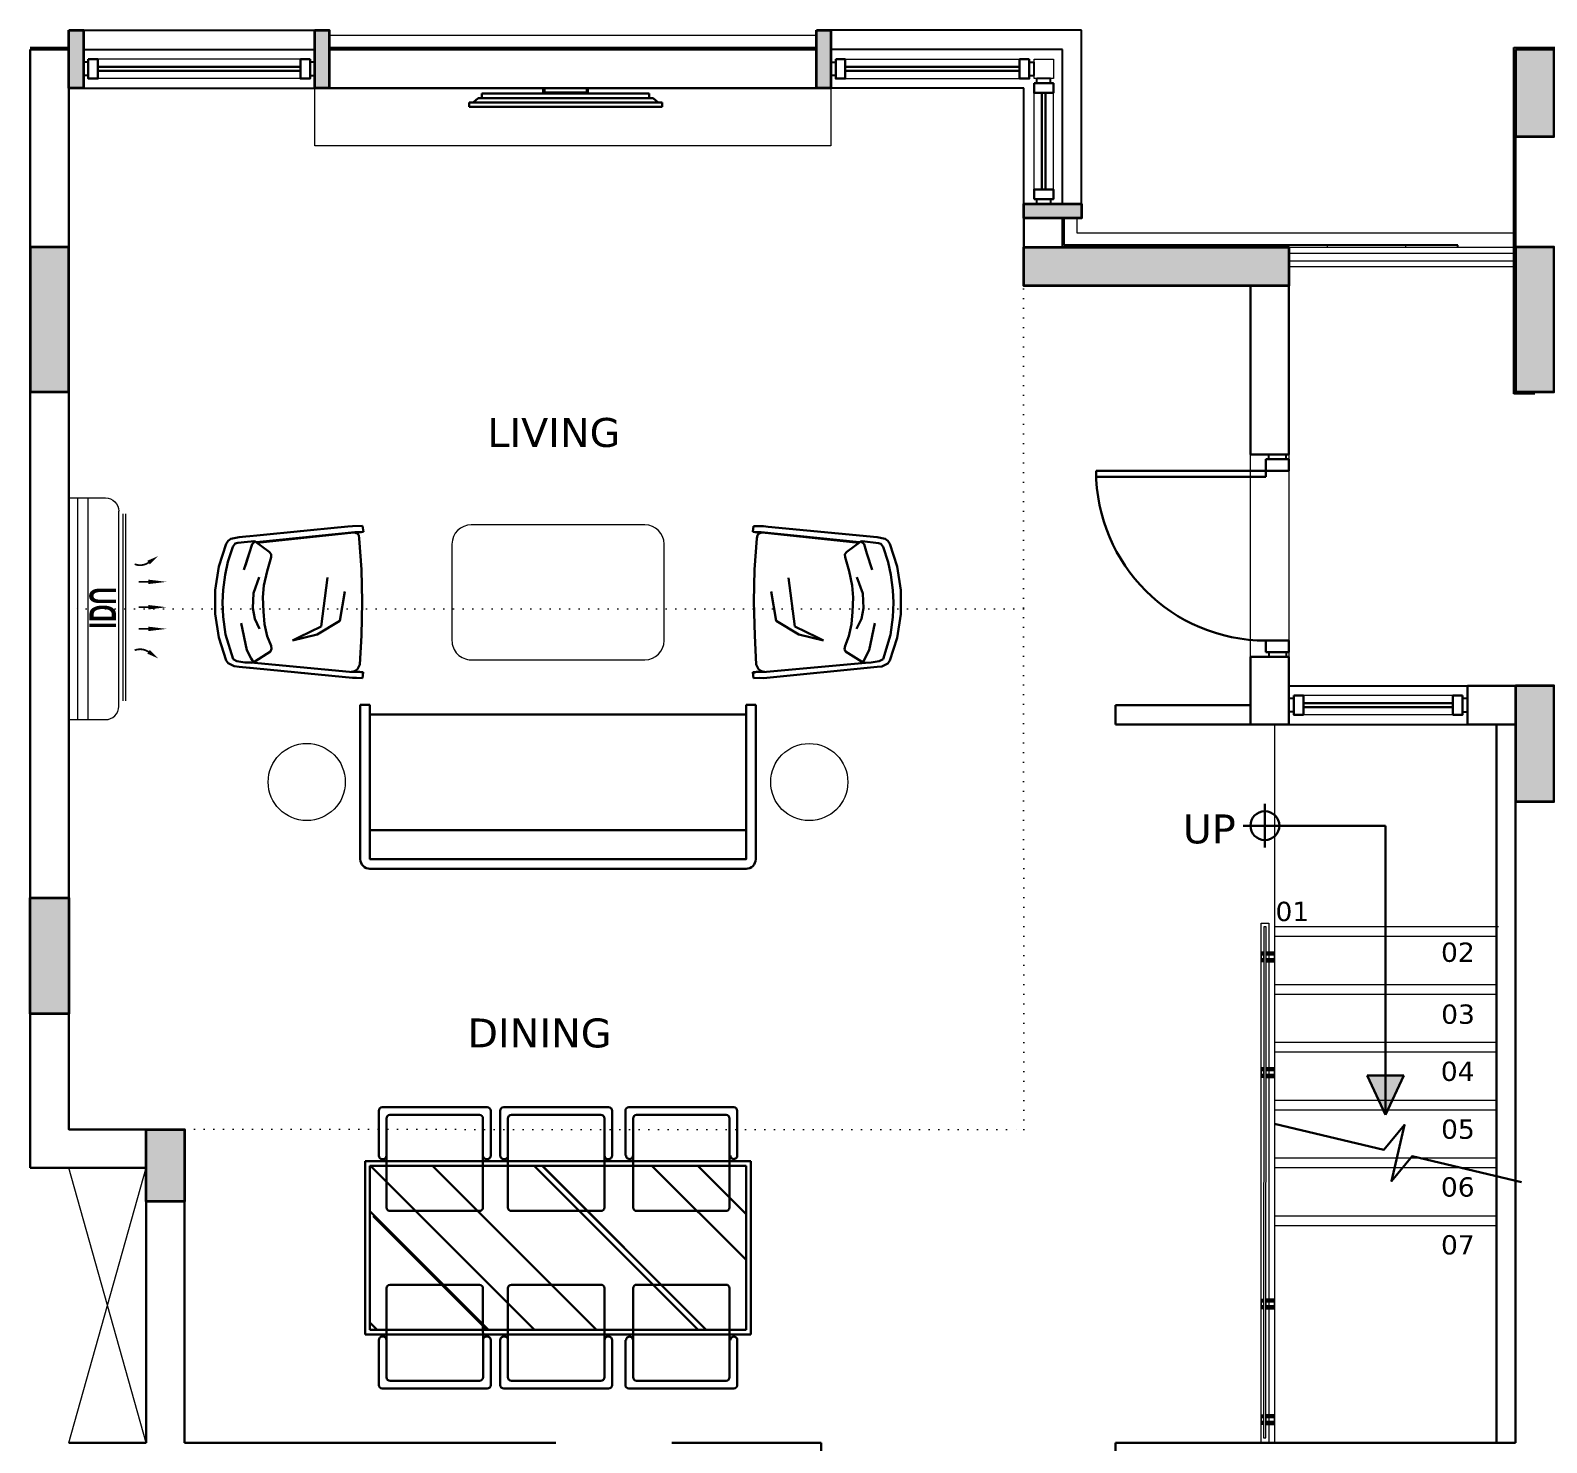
# Model space of a CAD drawing. Header units: millimetres. Extents: x -30632 to 770158, y -190968 to 78143.
# Drawn here: x 7214 to 15075, y -50872 to -43547 of the extents above; entities that cross this region are included whole.
import ezdxf

# ---------------------------------------------------------------- set-up
doc = ezdxf.new("R2010")
doc.units = ezdxf.units.MM
doc.linetypes.add('DOT', pattern=[0.25, 0, -0.25])
doc.layers.get('0').update_dxf_attribs({"color": 8})
doc.layers.get('Defpoints').update_dxf_attribs({"color": 8})
for name, color, linetype, lineweight in [('A-ANINI-ROOM TEXT', 8, 'Continuous', 9), ('A-ANNO-TEXT', 8, 'Continuous', 9), ('A-CUT-BELW', 8, 'Continuous', 15), ('A-ELEV-0.2', 8, 'Continuous', 25), ('A-FLOR-LEVL', 8, 'Continuous', 18), ('A-FURN', 52, 'Continuous', 9), ('A-METL', 8, 'Continuous', 15), ('A-RAIL', 8, 'Continuous', 9), ('A-STRS', 8, 'Continuous', 13), ('A-STRU-CONC', 8, 'Continuous', 35), ('A-STRU-CONC-HATH', 8, 'Continuous', 9), ('A-WALL', 8, 'Continuous', 30), ('A-WALL-BRCK', 8, 'Continuous', 30), ('A-WALL-PARP', 8, 'Continuous', 15), ('A-WINW', 8, 'Continuous', 15), ('E_MAPLE_REF LINE', 8, 'DOT', 0), ('M-HVAC-EQPM', 12, 'Continuous', 0), ('M-HVAC-EQPT', 12, 'Continuous', 0)]:
    doc.layers.add(name, color=color, linetype=linetype, lineweight=lineweight)
doc.styles.get("Standard").update_dxf_attribs({"font": 'verdana.ttf'})
doc.styles.add('TXT200', font='romans.shx', dxfattribs={"width": 0.65, "height": 200})

# ---------------------------------------------------------------- blocks, each defined once
blk = doc.blocks.new('*E82')
blk.add_wipeout([(-0.39, -0.3002), (-0.3893, -0.2494), (-0.3323, 0.3327), (-0.3248, 0.3747), (-0.3142, 0.3888), (-0.2992, 0.3983), (-0.1825, 0.4355), (-0.0614, 0.4544), (0.0614, 0.4544), (0.1825, 0.4355), (0.2992, 0.3983), (0.3142, 0.3888), (0.3298, 0.3579), (0.3893, -0.2494), (0.3881, -0.2703), (0.39, -0.3002), (0.3601, -0.3033), (0.3598, -0.294), (0.3572, -0.2855), (0.355, -0.2594), (0.3448, -0.2753), (0.3199, -0.2866), (-0.0006, -0.2991), (-0.167, -0.2957), (-0.3352, -0.2821), (-0.3436, -0.2809), (-0.3527, -0.2708), (-0.3541, -0.2647), (-0.3595, -0.3047)])
blk = doc.blocks.new('*E83')
blk.add_wipeout([(-0.39, -0.3002), (-0.3893, -0.2494), (-0.3323, 0.3327), (-0.3248, 0.3747), (-0.3142, 0.3888), (-0.2992, 0.3983), (-0.1825, 0.4355), (-0.0614, 0.4544), (0.0614, 0.4544), (0.1825, 0.4355), (0.2992, 0.3983), (0.3142, 0.3888), (0.3298, 0.3579), (0.3893, -0.2494), (0.3881, -0.2703), (0.39, -0.3002), (0.3601, -0.3033), (0.3598, -0.294), (0.3572, -0.2855), (0.355, -0.2594), (0.3448, -0.2753), (0.3199, -0.2866), (-0.0006, -0.2991), (-0.167, -0.2957), (-0.3352, -0.2821), (-0.3436, -0.2809), (-0.3527, -0.2708), (-0.3541, -0.2647), (-0.3595, -0.3047)])
blk = doc.blocks.new('1ST ARC')
blk.add_hatch(color=256).paths.add_polyline_path([(-11175, 6675), (-11079.9, 6878.9), (-11270.1, 6878.9)])
h = blk.add_hatch()
h.set_pattern_fill('AR-RROOF', color=256, scale=600, angle=135.00645, style=0)
h.set_pattern_definition([(135.0065, (-34204.77, -44446.5), (-1357.7023, 508.964), [9000, -1200, 3000, -600]), (135.0065, (-34981.2, -44094.46), (-139.896, -988.551), [1800, -198, 3600, -450]), (135.00645, (-34777.5, -44595.06), (-2490.6465, 1921.6357), [4800, -840, 2400, -600])])
h.paths.add_polyline_path([(-14489.3, 5560.5), (-14489.4, 6410.5), (-16439.4, 6410.3), (-16439.3, 5560.3)])
at = {"layer": 'A-STRU-CONC-HATH'}
h = blk.add_hatch(color=256, dxfattribs=at)
h.dxf.hatch_style = 1
h.paths.add_polyline_path([(-18000, 12300), (-17925, 12300), (-17925, 12000), (-18000, 12000)])
h = blk.add_hatch(color=256, dxfattribs=at)
h.dxf.hatch_style = 1
h.paths.add_polyline_path([(-16725, 12300), (-16650, 12300), (-16650, 12000), (-16725, 12000)])
h = blk.add_hatch(color=256, dxfattribs=at)
h.dxf.hatch_style = 1
h.paths.add_polyline_path([(-14125, 12300), (-14050, 12300), (-14050, 12000), (-14125, 12000)])
h = blk.add_hatch(color=256, dxfattribs=at)
h.dxf.hatch_style = 1
h.paths.add_polyline_path([(-10300, 12200), (-10500, 12200), (-10500, 11750), (-10300, 11750)])
h = blk.add_hatch(color=256, dxfattribs=at)
h.dxf.hatch_style = 1
h.paths.add_polyline_path([(-12750, 11400), (-12750, 11325), (-13050, 11325), (-13050, 11400)])
h = blk.add_hatch(color=256, dxfattribs=at)
h.dxf.hatch_style = 1
h.paths.add_polyline_path([(-18200, 10425), (-18000, 10425), (-18000, 11175), (-18200, 11175)])
h = blk.add_hatch(color=256, dxfattribs=at)
h.dxf.hatch_style = 1
h.paths.add_polyline_path([(-13050, 11175), (-11675, 11175), (-11675, 10975), (-13050, 10975)])
h = blk.add_hatch(color=256, dxfattribs=at)
h.dxf.hatch_style = 1
h.paths.add_polyline_path([(-10500, 10425), (-10300, 10425), (-10300, 11175), (-10500, 11175)])
h = blk.add_hatch(color=256, dxfattribs=at)
h.dxf.hatch_style = 1
h.paths.add_polyline_path([(-10500, 8300), (-10300, 8300), (-10300, 8900), (-10500, 8900)])
h = blk.add_hatch(color=256, dxfattribs=at)
h.dxf.hatch_style = 1
h.paths.add_polyline_path([(-18200, 7800), (-18000, 7800), (-18000, 7200), (-18200, 7200)])
h = blk.add_hatch(color=256, dxfattribs=at)
h.dxf.hatch_style = 1
h.paths.add_polyline_path([(-17600, 6600), (-17400, 6600), (-17400, 6225), (-17600, 6225)])
for p, q in [((-16800, 12110), (-17850, 12110)), ((-13975, 12110), (-13071.5, 12110)), ((-16800, 12090), (-17850, 12090)), ((-13975, 12090), (-13071.5, 12090)), ((-15904.1, 11925.8), (-15878.6, 11948.9)), ((-15904.1, 11925.8), (-15878.6, 11948.9)), ((-15878.6, 11948.9), (-14971.5, 11948.9)), ((-15858.8, 11948.9), (-15858.8, 11972.1)), ((-15858.8, 11948.9), (-15858.8, 11972.1)), ((-15858.8, 11972.1), (-14991.2, 11972)), ((-15535.1, 11999.8), (-15540.6, 11999.8)), ((-15540.6, 11999.8), (-15540.6, 11972.1)), ((-15540.6, 11972.1), (-15309.4, 11972.1)), ((-15535.1, 11977.6), (-15535.1, 11999.8)), ((-15314.9, 11977.6), (-15535.1, 11977.6)), ((-15314.9, 11999.8), (-15314.9, 11977.6)), ((-15309.4, 11999.8), (-15314.9, 11999.8)), ((-15309.4, 11972.1), (-15309.4, 11999.8)), ((-14991.2, 11972), (-14991.2, 11948.9)), ((-14971.5, 11948.9), (-14945.8, 11925.8)), ((-12956.5, 11475), (-12956.5, 11975)), ((-12936.5, 11475), (-12936.5, 11975)), ((-15925, 11925.8), (-15904.1, 11925.8)), ((-15925, 11925.8), (-15904.1, 11925.8)), ((-15925, 11925.8), (-15925, 11902.7)), ((-14925, 11902.7), (-15925, 11902.7)), ((-15913.4, 11925.8), (-14925, 11925.8)), ((-14925, 11925.8), (-14925, 11902.7)), ((-11795, 10075), (-11675, 10075)), ((-11795, 10075), (-11795, 10015)), ((-11675, 10075), (-11675, 10015)), ((-11795, 10015), (-12675, 10015)), ((-12675, 9985), (-12675, 10015)), ((-11795, 9985), (-12675, 9985)), ((-11795, 10015), (-11675, 10015)), ((-11795, 10015), (-11795, 9985)), ((-17184.5, 9637.5, 0), (-17222.2, 9519.5, 0)), ((-17174.9, 9652.6, 0), (-17184.5, 9637.5, 0)), ((-17175.5, 9542.7, 0), (-17150.3, 9621.7, 0)), ((-17160.7, 9663.4, 0), (-17174.9, 9652.6, 0)), ((-17150.3, 9621.7, 0), (-17137.7, 9637.7, 0)), ((-17222.2, 9519.5, 0), (-17241.3, 9396.9, 0)), ((-17189.2, 9476.3, 0), (-17175.5, 9542.7, 0)), ((-17200.7, 9397.3, 0), (-17189.2, 9476.3, 0)), ((-17241.3, 9396.9, 0), (-17241.3, 9272.8, 0)), ((-17203, 9332, 0), (-17200.7, 9397.3, 0)), ((-17199.6, 9257.6, 0), (-17203, 9332, 0)), ((-17241.3, 9272.8, 0), (-17222.2, 9150.3, 0)), ((-17188.1, 9166, 0), (-17199.6, 9257.6, 0)), ((-17222.2, 9150.3, 0), (-17184.6, 9032.3, 0)), ((-17149.2, 9038.8, 0), (-17188.1, 9166, 0)), ((-11795, 9135), (-11675, 9135)), ((-11795, 9075), (-11795, 9135)), ((-11675, 9075), (-11675, 9135)), ((-11795, 9075), (-11675, 9075)), ((-17184.6, 9032.3, 0), (-17175, 9017.1, 0)), ((-17175, 9017.1, 0), (-17143.7, 9001.4, 0)), ((-17129.7, 9028.5, 0), (-17149.2, 9038.8, 0)), ((-10825, 8810), (-11600, 8810)), ((-10825, 8790), (-11600, 8790)), ((-11800, 8287.5), (-11800, 8062.5)), ((-11800, 8175), (-11912.5, 8175)), ((-11175, 8175), (-11800, 8175)), ((-11175, 6675), (-11175, 8175)), ((-11175, 6675), (-11270.1, 6878.9)), ((-11079.9, 6878.9), (-11270.1, 6878.9)), ((-11175, 6675), (-11079.9, 6878.9)), ((-16393.4, 6463.6), (-16393.5, 6696.6)), ((-16375.5, 6714.6), (-15831.5, 6714.7)), ((-15813.5, 6696.7), (-15813.4, 6463.7)), ((-15764.1, 6696.7), (-15764, 6463.7)), ((-15202.1, 6714.7), (-15746.1, 6714.7)), ((-15184, 6463.7), (-15184.1, 6696.7)), ((-15115.3, 6696.8), (-15115.3, 6463.7)), ((-14553.3, 6714.8), (-15097.3, 6714.8)), ((-14535.3, 6463.8), (-14535.3, 6696.8)), ((-16353.5, 6656.6), (-16353.4, 6194.6)), ((-16335.5, 6674.6), (-15871.5, 6674.7)), ((-15853.5, 6656.7), (-15853.4, 6194.6)), ((-15724.1, 6656.7), (-15724, 6194.7)), ((-15242.1, 6674.7), (-15706.1, 6674.7)), ((-15224.1, 6656.7), (-15224, 6194.7)), ((-15075.3, 6656.8), (-15075.3, 6194.7)), ((-14593.3, 6674.8), (-15057.3, 6674.8)), ((-14575.3, 6656.8), (-14575.3, 6194.8)), ((-14464.4, 6435.5), (-16464.4, 6435.3)), ((-16464.4, 6435.3), (-16464.3, 5535.3)), ((-14489.4, 6410.5), (-16439.4, 6410.3)), ((-16439.4, 6410.3), (-16439.3, 5560.3)), ((-16375.4, 6445.6), (-16371.4, 6445.6)), ((-15835.4, 6445.7), (-15831.4, 6445.7)), ((-15742, 6445.7), (-15746, 6445.7)), ((-15202, 6445.7), (-15206, 6445.7)), ((-15093.3, 6445.7), (-15097.3, 6445.7)), ((-14553.3, 6445.8), (-14557.3, 6445.8)), ((-14489.3, 5560.5), (-14489.4, 6410.5)), ((-14464.3, 5535.5), (-14464.4, 6435.5)), ((-16335.4, 6176.6), (-15871.4, 6176.6)), ((-15242, 6176.7), (-15706, 6176.7)), ((-14593.3, 6176.8), (-15057.3, 6176.7)), ((-16353.3, 5314), (-16353.4, 5776)), ((-16335.4, 5794), (-15871.4, 5794.1)), ((-15853.3, 5314.1), (-15853.4, 5776.1)), ((-15723.9, 5314.1), (-15724, 5776.1)), ((-15242, 5794.2), (-15706, 5794.1)), ((-15223.9, 5314.1), (-15224, 5776.2)), ((-15075.2, 5314.2), (-15075.2, 5776.2)), ((-14593.2, 5794.2), (-15057.2, 5794.2)), ((-14575.2, 5314.2), (-14575.2, 5776.2)), ((-16464.3, 5535.3), (-14464.3, 5535.5)), ((-16439.3, 5560.3), (-14489.3, 5560.5)), ((-16393.3, 5507), (-16393.3, 5274)), ((-16375.3, 5525), (-16371.3, 5525)), ((-15835.3, 5525.1), (-15831.3, 5525.1)), ((-15813.3, 5274.1), (-15813.3, 5507.1)), ((-15763.9, 5274.1), (-15763.9, 5507.1)), ((-15741.9, 5525.1), (-15745.9, 5525.1)), ((-15201.9, 5525.2), (-15205.9, 5525.2)), ((-15183.9, 5507.2), (-15183.9, 5274.1)), ((-15115.2, 5274.2), (-15115.2, 5507.2)), ((-15093.2, 5525.2), (-15097.2, 5525.2)), ((-14553.2, 5525.2), (-14557.2, 5525.2)), ((-14535.2, 5507.2), (-14535.2, 5274.2)), ((-16335.3, 5296), (-15871.3, 5296.1)), ((-15241.9, 5296.1), (-15705.9, 5296.1)), ((-14593.2, 5296.2), (-15057.2, 5296.2)), ((-16375.3, 5256), (-15831.3, 5256.1)), ((-15201.9, 5256.1), (-15745.9, 5256.1)), ((-14553.2, 5256.2), (-15097.2, 5256.2))]:
    blk.add_line(p, q)
for points in [[(-17900, 12150), (-17850, 12150), (-17850, 12050), (-17900, 12050), (-17900, 12150)], [(-16750, 12150), (-16800, 12150), (-16800, 12050), (-16750, 12050), (-16750, 12150)], [(-14025, 12150), (-13975, 12150), (-13975, 12050), (-14025, 12050), (-14025, 12150)], [(-13021.5, 12150), (-13071.5, 12150), (-13071.5, 12050), (-13021.5, 12050), (-13021.5, 12150)], [(-12996.5, 12025), (-12996.5, 11975), (-12896.5, 11975), (-12896.5, 12025), (-12996.5, 12025)], [(-12996.5, 11425), (-12996.5, 11475), (-12896.5, 11475), (-12896.5, 11425), (-12996.5, 11425)], [(-11650, 8850), (-11600, 8850), (-11600, 8750), (-11650, 8750), (-11650, 8850)], [(-10775, 8850), (-10825, 8850), (-10825, 8750), (-10775, 8750), (-10775, 8850)], [(-10469.7, 6326.5), (-11036.9, 6460.1), (-11144.2, 6331.3), (-11075.5, 6623.3), (-11182.9, 6494.5), (-11750, 6628)]]:
    blk.add_lwpolyline(points)
blk.add_circle((-11800, 8175), 75)
for centre, radius, start, end in [((-11795, 10015), 880, 180, 270), ((-16375.5, 6696.6), 18, 90.00645, 180.00645), ((-15831.5, 6696.7), 18, 0.00645, 90.00645), ((-15746.1, 6696.7), 18, 90.00645, 180.00645), ((-15202.1, 6696.7), 18, 0.00645, 90.00645), ((-15097.3, 6696.8), 18, 90.00645, 180.00645), ((-14553.3, 6696.8), 18, 0.00645, 90.00645), ((-16335.5, 6656.6), 18, 90.00645, 180.00645), ((-15871.5, 6656.7), 18, 0.00645, 90.00645), ((-15706.1, 6656.7), 18, 90.00645, 180.00645), ((-15242.1, 6656.7), 18, 0.00645, 90.00645), ((-15057.3, 6656.8), 18, 90.00645, 180.00645), ((-14593.3, 6656.8), 18, 0.00645, 90.00645), ((-16375.4, 6463.6), 18, 180.00645, 270.00645), ((-16371.4, 6463.6), 18, 270.00645, 0.00645), ((-15835.4, 6463.7), 18, 180.00645, 270.00645), ((-15831.4, 6463.7), 18, 270.00645, 0.00645), ((-15746, 6463.7), 18, 180.00645, 270.00645), ((-15742, 6463.7), 18, 270.00645, 0.00645), ((-15206, 6463.7), 18, 180.00645, 270.00645), ((-15202, 6463.7), 18, 270.00645, 0.00645), ((-15093.3, 6463.7), 18, 179.90248, 0.00645), ((-14553.3, 6463.8), 18, 179.90248, 0.00645), ((-16335.4, 6194.6), 18, 180.00645, 270.00645), ((-15871.4, 6194.6), 18, 270.00645, 0.00645), ((-15706, 6194.7), 18, 180.00645, 270.00645), ((-15242, 6194.7), 18, 270.00645, 0.00645), ((-15057.3, 6194.7), 18, 180.00645, 270.00645), ((-14593.3, 6194.8), 18, 270.00645, 0.00645), ((-16335.4, 5776), 18, 90.00645, 180.00645), ((-15871.4, 5776.1), 18, 0.00645, 90.00645), ((-15706, 5776.1), 18, 90.00645, 180.00645), ((-15242, 5776.2), 18, 0.00645, 90.00645), ((-15057.2, 5776.2), 18, 90.00645, 180.00645), ((-14593.2, 5776.2), 18, 0.00645, 90.00645), ((-16375.3, 5507), 18, 90.00645, 180.00645), ((-16371.3, 5507), 18, 0.00645, 90.00645), ((-15835.3, 5507.1), 18, 90.00645, 180.00645), ((-15831.3, 5507.1), 18, 0.00645, 90.00645), ((-15745.9, 5507.1), 18, 90.00645, 180.00645), ((-15741.9, 5507.1), 18, 0.00645, 90.00645), ((-15205.9, 5507.2), 18, 90.00645, 180.00645), ((-15201.9, 5507.2), 18, 0.00645, 90.00645), ((-15093.2, 5507.2), 18, 0.00645, 180.11043), ((-14553.2, 5507.2), 18, 0.00645, 180.11043), ((-16375.3, 5274), 18, 180.00645, 270.00645), ((-16335.3, 5314), 18, 180.00645, 270.00645), ((-15871.3, 5314.1), 18, 270.00645, 0.00645), ((-15831.3, 5274.1), 18, 270.00645, 0.00645), ((-15745.9, 5274.1), 18, 180.00645, 270.00645), ((-15705.9, 5314.1), 18, 180.00645, 270.00645), ((-15241.9, 5314.1), 18, 270.00645, 0.00645), ((-15201.9, 5274.1), 18, 270.00645, 0.00645), ((-15097.2, 5274.2), 18, 180.00645, 270.00645), ((-15057.2, 5314.2), 18, 180.00645, 270.00645), ((-14593.2, 5314.2), 18, 270.00645, 0.00645), ((-14553.2, 5274.2), 18, 270.00645, 0.00645)]:
    blk.add_arc(centre, radius, start, end)
at = {"layer": 'A-CUT-BELW'}
for p, q in [((-18000, 4975), (-17600, 6400)), ((-17600, 4975), (-18000, 6400))]:
    blk.add_line(p, q, dxfattribs=at)
at = {"layer": 'A-ELEV-0.2'}
for p, q in [((-17925, 12300), (-16650, 12300)), ((-12750, 12300), (-14050, 12300)), ((-12750, 11400), (-12750, 12300)), ((-18200, 12210), (-18000, 12210)), ((-17925, 12200), (-16725, 12200)), ((-16650, 12210), (-14125, 12210)), ((-12850, 12200), (-14050, 12200)), ((-12850, 11400), (-12850, 12200)), ((-10510, 10415), (-10510, 12210)), ((-10510, 12210), (-8565, 12210)), ((-17925, 12000), (-16600, 12000)), ((-13050, 12000), (-14050, 12000)), ((-13050, 11400), (-13050, 12000)), ((-12840, 11185), (-12840, 11325)), ((-10800, 11185), (-12840, 11185)), ((-10800, 11175), (-10800, 11185)), ((-10400, 10415), (-10510, 10415)), ((-11675, 8900), (-10750, 8900)), ((-11675, 8700), (-10750, 8700))]:
    blk.add_line(p, q, dxfattribs=at)
at = {"layer": 'A-FLOR-LEVL'}
for p, q in [((-11875, 9050), (-11875, 10100)), ((-11675, 10100), (-11675, 9050))]:
    blk.add_line(p, q, dxfattribs=at)
at = {"layer": 'A-FURN'}
for p, q in [((-16725, 11700), (-16725, 12000)), ((-14050, 12000), (-14050, 11700)), ((-14050, 11700), (-16725, 11700)), ((-15014.3, 9735.2), (-15914.3, 9735.3)), ((-16014.3, 9635.3), (-16014.4, 9135.3)), ((-14914.4, 9135.2), (-14914.3, 9635.2)), ((-15914.4, 9035.3), (-15014.4, 9035.2))]:
    blk.add_line(p, q, dxfattribs=at)
for centre in [(-16767, 8401.4), (-14162, 8401.1)]:
    blk.add_circle(centre, 200, dxfattribs=at)
for centre, start, end in [((-15914.3, 9635.3), 89.99355, 179.99355), ((-15014.3, 9635.2), 359.99355, 89.99355), ((-15914.4, 9135.3), 179.99355, 269.99355), ((-15014.4, 9135.2), 269.99355, 359.99355)]:
    blk.add_arc(centre, 100, start, end, dxfattribs=at)
at = {"layer": 'A-METL'}
for p, q in [((-16650, 12275), (-14125, 12275)), ((-12775, 11325), (-12775, 11250)), ((-12775, 11250), (-10510, 11250))]:
    blk.add_line(p, q, dxfattribs=at)
at = {"layer": 'A-RAIL'}
for p, q in [((-11675, 11145), (-10500, 11145)), ((-11675, 11105), (-10500, 11105)), ((-11820, 7670), (-11780, 7670)), ((-11820, 4975), (-11820, 7670)), ((-11806, 7650), (-11807, 5000)), ((-11794, 7650), (-11806, 7650)), ((-11795, 5000), (-11794, 7650)), ((-11780, 7670), (-11780, 4975)), ((-11807, 7518.3), (-11817, 7518.3)), ((-11807, 7516.4), (-11817, 7516.4)), ((-11807, 7514.1), (-11817, 7514.1)), ((-11807, 7509.2), (-11817, 7509.2)), ((-11807, 7503.7), (-11817, 7503.7)), ((-11807, 7484.8), (-11817, 7484.8)), ((-11807, 7479.3), (-11817, 7479.3)), ((-11807, 7474.4), (-11817, 7474.4)), ((-11807, 7472.1), (-11817, 7472.1)), ((-11807, 7470.2), (-11817, 7470.2)), ((-11750, 7518.3), (-11795, 7518.3)), ((-11750, 7516.4), (-11795, 7516.4)), ((-11750, 7514.1), (-11795, 7514.1)), ((-11750, 7509.2), (-11795, 7509.2)), ((-11750, 7503.7), (-11795, 7503.7)), ((-11750, 7484.8), (-11795, 7484.8)), ((-11750, 7479.3), (-11795, 7479.3)), ((-11750, 7474.4), (-11795, 7474.4)), ((-11750, 7472.1), (-11795, 7472.1)), ((-11750, 7470.2), (-11795, 7470.2)), ((-11750, 7469.3), (-11795, 7469.3)), ((-11807, 6918.3), (-11817, 6918.3)), ((-11750, 6918.3), (-11795, 6918.3)), ((-11807, 6916.4), (-11817, 6916.4)), ((-11807, 6914.1), (-11817, 6914.1)), ((-11807, 6909.2), (-11817, 6909.2)), ((-11807, 6903.7), (-11817, 6903.7)), ((-11807, 6884.8), (-11817, 6884.8)), ((-11807, 6879.3), (-11817, 6879.3)), ((-11807, 6874.4), (-11817, 6874.4)), ((-11807, 6872.1), (-11817, 6872.1)), ((-11807, 6870.2), (-11817, 6870.2)), ((-11750, 6916.4), (-11795, 6916.4)), ((-11750, 6914.1), (-11795, 6914.1)), ((-11750, 6909.2), (-11795, 6909.2)), ((-11750, 6903.7), (-11795, 6903.7)), ((-11750, 6884.8), (-11795, 6884.8)), ((-11750, 6879.3), (-11795, 6879.3)), ((-11750, 6874.4), (-11795, 6874.4)), ((-11750, 6872.1), (-11795, 6872.1)), ((-11750, 6870.2), (-11795, 6870.2)), ((-11750, 6869.3), (-11795, 6869.3)), ((-11807, 5718.3), (-11817, 5718.3)), ((-11807, 5716.4), (-11817, 5716.4)), ((-11807, 5714.1), (-11817, 5714.1)), ((-11807, 5709.2), (-11817, 5709.2)), ((-11807, 5703.7), (-11817, 5703.7)), ((-11807, 5684.8), (-11817, 5684.8)), ((-11807, 5679.3), (-11817, 5679.3)), ((-11807, 5674.4), (-11817, 5674.4)), ((-11807, 5672.1), (-11817, 5672.1)), ((-11807, 5670.2), (-11817, 5670.2)), ((-11750, 5718.3), (-11795, 5718.3)), ((-11750, 5716.4), (-11795, 5716.4)), ((-11750, 5714.1), (-11795, 5714.1)), ((-11750, 5709.2), (-11795, 5709.2)), ((-11750, 5703.7), (-11795, 5703.7)), ((-11750, 5684.8), (-11795, 5684.8)), ((-11750, 5679.3), (-11795, 5679.3)), ((-11750, 5674.4), (-11795, 5674.4)), ((-11750, 5672.1), (-11795, 5672.1)), ((-11750, 5670.2), (-11795, 5670.2)), ((-11750, 5669.3), (-11795, 5669.3)), ((-11807, 5118.3), (-11817, 5118.3)), ((-11807, 5116.4), (-11817, 5116.4)), ((-11807, 5114.1), (-11817, 5114.1)), ((-11750, 5118.3), (-11795, 5118.3)), ((-11750, 5116.4), (-11795, 5116.4)), ((-11750, 5114.1), (-11795, 5114.1)), ((-11807, 5109.2), (-11817, 5109.2)), ((-11807, 5103.7), (-11817, 5103.7)), ((-11807, 5084.8), (-11817, 5084.8)), ((-11807, 5079.3), (-11817, 5079.3)), ((-11807, 5074.4), (-11817, 5074.4)), ((-11807, 5072.1), (-11817, 5072.1)), ((-11807, 5070.2), (-11817, 5070.2)), ((-11750, 5109.2), (-11795, 5109.2)), ((-11750, 5103.7), (-11795, 5103.7)), ((-11750, 5084.8), (-11795, 5084.8)), ((-11750, 5079.3), (-11795, 5079.3)), ((-11750, 5074.4), (-11795, 5074.4)), ((-11750, 5072.1), (-11795, 5072.1)), ((-11750, 5070.2), (-11795, 5070.2)), ((-11750, 5069.3), (-11795, 5069.3)), ((-11780, 4975), (-11820, 4975)), ((-11807, 5000), (-11795, 5000))]:
    blk.add_line(p, q, dxfattribs=at)
for points in [[(-11807, 7469.3), (-11817, 7469.3), (-11817, 7519.3), (-11807, 7519.3)], [(-11807, 6869.3), (-11817, 6869.3), (-11817, 6919.3), (-11807, 6919.3)], [(-11807, 5669.3), (-11817, 5669.3), (-11817, 5719.3), (-11807, 5719.3)], [(-11807, 5069.3), (-11817, 5069.3), (-11817, 5119.3), (-11807, 5119.3)]]:
    blk.add_lwpolyline(points, close=True, dxfattribs=at)
for points in [[(-11750, 7519.3), (-11795, 7519.3), (-11795, 7469.3), (-11750, 7469.3), (-11750, 7519.3)], [(-11750, 6919.3), (-11795, 6919.3), (-11795, 6869.3), (-11750, 6869.3), (-11750, 6919.3)], [(-11750, 5719.3), (-11795, 5719.3), (-11795, 5669.3), (-11750, 5669.3), (-11750, 5719.3)], [(-11750, 5119.3), (-11795, 5119.3), (-11795, 5069.3), (-11750, 5069.3), (-11750, 5119.3)]]:
    blk.add_lwpolyline(points, dxfattribs=at)
at = {"layer": 'A-STRS'}
for p, q in [((-11750, 8700), (-11750, 7650)), ((-11750, 8700), (-11750, 7650)), ((-10589.2, 7650), (-11750, 7650)), ((-11750, 7650), (-11750, 4975)), ((-10594.3, 7600), (-11750, 7600)), ((-10600, 7350), (-11750, 7350)), ((-10600, 7300), (-11750, 7300)), ((-10600, 7050), (-11750, 7050)), ((-10600, 7000), (-11750, 7000)), ((-10600, 6750), (-11750, 6750)), ((-10600, 6700), (-11750, 6700)), ((-10600, 6450), (-11750, 6450)), ((-10600, 6400), (-11750, 6400)), ((-10600, 6150), (-11750, 6150)), ((-10600, 6100), (-11750, 6100))]:
    blk.add_line(p, q, dxfattribs=at)
at = {"layer": 'A-STRU-CONC'}
for points in [[(-18000, 12300), (-17925, 12300), (-17925, 12000), (-18000, 12000)], [(-16725, 12300), (-16650, 12300), (-16650, 12000), (-16725, 12000)], [(-14125, 12300), (-14050, 12300), (-14050, 12000), (-14125, 12000)], [(-12750, 11400), (-12750, 11325), (-13050, 11325), (-13050, 11400)], [(-13050, 11175), (-11675, 11175), (-11675, 10975), (-13050, 10975)], [(-10500, 8300), (-10300, 8300), (-10300, 8900), (-10500, 8900)], [(-18200, 7800), (-18000, 7800), (-18000, 7200), (-18200, 7200)], [(-17600, 6600), (-17400, 6600), (-17400, 6225), (-17600, 6225)]]:
    blk.add_lwpolyline(points, close=True, dxfattribs=at)
for points in [[(-10500, 12200), (-10500, 11750), (-10300, 11750), (-10300, 12200), (-10500, 12200)], [(-18200, 11175), (-18200, 10425), (-18000, 10425), (-18000, 11175), (-18200, 11175)], [(-10500, 11175), (-10500, 10425), (-10300, 10425), (-10300, 11175), (-10500, 11175)]]:
    blk.add_lwpolyline(points, dxfattribs=at)
at = {"layer": 'A-STRU-CONC-HATH', "linetype": 'Continuous'}
for p, q in [((-16545.2, 12200), (-16545.2, 12210)), ((-16138.8, 12200), (-16138.8, 12210)), ((-15732.4, 12200), (-15732.4, 12210)), ((-15326, 12200), (-15326, 12210)), ((-14919.6, 12200), (-14919.6, 12210)), ((-14513.2, 12200), (-14513.2, 12210)), ((-10510, 12188.8), (-10500, 12188.8)), ((-10480, 12200), (-10480, 12210)), ((-10378.4, 12200), (-10378.4, 12210)), ((-10510, 12138), (-10500, 12138)), ((-10510, 12087.2), (-10500, 12087.2)), ((-10510, 12036.4), (-10500, 12036.4)), ((-10510, 11985.6), (-10500, 11985.6)), ((-10510, 11934.8), (-10500, 11934.8)), ((-10510, 11884), (-10500, 11884)), ((-10510, 11833.2), (-10500, 11833.2)), ((-10510, 11782.4), (-10500, 11782.4)), ((-10510, 11731.6), (-10500, 11731.6)), ((-10510, 11680.8), (-10500, 11680.8)), ((-10510, 11630), (-10500, 11630)), ((-10510, 11579.2), (-10500, 11579.2)), ((-10510, 11528.4), (-10500, 11528.4)), ((-10510, 11477.6), (-10500, 11477.6)), ((-10510, 11426.8), (-10500, 11426.8)), ((-10510, 11376), (-10500, 11376)), ((-10510, 11325.2), (-10500, 11325.2)), ((-10510, 11274.4), (-10500, 11274.4)), ((-12695.2, 11175), (-12695.2, 11185)), ((-12288.8, 11175), (-12288.8, 11185)), ((-11882.4, 11175), (-11882.4, 11185)), ((-11476, 11175), (-11476, 11185)), ((-11069.6, 11175), (-11069.6, 11185)), ((-10510, 11223.6), (-10500, 11223.6))]:
    blk.add_line(p, q, dxfattribs=at)
at = {"layer": 'A-WALL-BRCK'}
for p, q in [((-18200, 11175), (-18200, 12200)), ((-18000, 12200), (-18200, 12200)), ((-18000, 11175), (-18000, 12200)), ((-16725, 12000), (-16725, 12200)), ((-16650, 12200), (-16650, 12000)), ((-14125, 12200), (-16650, 12200)), ((-14125, 12200), (-14125, 12000)), ((-14050, 12000), (-14050, 12200)), ((-14050, 12000), (-16725, 12000)), ((-10500, 11175), (-10500, 11750)), ((-13050, 10975), (-13050, 11400)), ((-12850, 11400), (-13050, 11400)), ((-13050, 11325), (-12850, 11325)), ((-12850, 11175), (-12850, 11325)), ((-18000, 11175), (-18200, 11175)), ((-11675, 11175), (-12850, 11175)), ((-11675, 10100), (-11675, 11175)), ((-11875, 10975), (-13050, 10975)), ((-11875, 10100), (-11875, 10975)), ((-18200, 6400), (-18200, 10425)), ((-18000, 6600), (-18000, 10425)), ((-11675, 10100), (-11875, 10100)), ((-11875, 8700), (-11875, 9050)), ((-11675, 9050), (-11875, 9050)), ((-11675, 8900), (-11675, 9050)), ((-11675, 8900), (-11675, 8700)), ((-10500, 8900), (-10750, 8900)), ((-10750, 8900), (-10750, 8700)), ((-12575, 8700), (-12575, 8800)), ((-12575, 8800), (-11875, 8800)), ((-11675, 8700), (-12575, 8700)), ((-11875, 8700), (-11950, 8700)), ((-10500, 8700), (-10750, 8700)), ((-10600, 8700), (-10500, 8700)), ((-10600, 4975), (-10600, 8700)), ((-10500, 8700), (-10500, 4975)), ((-10500, 4975), (-10500, 8700)), ((-17400, 6600), (-18000, 6600)), ((-17400, 4975), (-17400, 6600)), ((-18200, 6400), (-17600, 6400)), ((-17600, 6400), (-17600, 4975)), ((-18000, 4975), (-17600, 4975)), ((-17400, 4975), (-15475, 4975)), ((-14875, 4975), (-14100, 4975)), ((-14100, 4975), (-14100, 4675)), ((-12575, 4775), (-12575, 4975)), ((-10500, 4975), (-12575, 4975))]:
    blk.add_line(p, q, dxfattribs=at)
at = {"layer": 'A-WALL-PARP'}
for p, q in [((-11675, 11175), (-10500, 11175)), ((-11675, 11075), (-10500, 11075))]:
    blk.add_line(p, q, dxfattribs=at)
at = {"layer": 'A-WINW'}
for p, q in [((-16800, 12150), (-17850, 12150)), ((-13975, 12150), (-13071.5, 12150)), ((-12996.5, 12050), (-12996.5, 12150)), ((-12996.5, 12150), (-12896.5, 12150)), ((-12896.5, 12150), (-12896.5, 12050)), ((-16800, 12050), (-17850, 12050)), ((-13975, 12050), (-13071.5, 12050)), ((-12896.5, 12050), (-12996.5, 12050)), ((-12996.5, 11475), (-12996.5, 11975)), ((-12896.5, 11475), (-12896.5, 11975)), ((-10825, 8850), (-11600, 8850)), ((-10825, 8750), (-11600, 8750))]:
    blk.add_line(p, q, dxfattribs=at)
at = {"layer": 'Defpoints'}
for p, q in [((-17925, 12065), (-17925, 12135)), ((-17900, 12135), (-17925, 12135)), ((-16725, 12135), (-16750, 12135)), ((-16725, 12065), (-16725, 12135)), ((-14050, 12065), (-14050, 12135)), ((-14050, 12135), (-14025, 12135)), ((-13021.5, 12135), (-12996.5, 12135)), ((-12996.5, 12065), (-12996.5, 12135)), ((-17900, 12065), (-17925, 12065)), ((-16750, 12065), (-16725, 12065)), ((-14025, 12065), (-14050, 12065)), ((-13021.5, 12065), (-12996.5, 12065)), ((-12911.5, 12050), (-12981.5, 12050)), ((-12981.5, 12025), (-12981.5, 12050)), ((-12911.5, 12025), (-12911.5, 12050)), ((-12981.5, 11400), (-12981.5, 11425)), ((-12911.5, 11400), (-12981.5, 11400)), ((-12911.5, 11425), (-12911.5, 11400)), ((-11780, 10100), (-11690, 10100)), ((-11780, 10075), (-11780, 10100)), ((-11690, 10075), (-11690, 10100)), ((-11780, 9075), (-11780, 9050)), ((-11780, 9050), (-11690, 9050)), ((-11690, 9075), (-11690, 9050)), ((-11675, 8765), (-11675, 8835)), ((-11650, 8835), (-11675, 8835)), ((-10750, 8835), (-10775, 8835)), ((-10750, 8765), (-10750, 8835)), ((-11650, 8765), (-11675, 8765)), ((-10775, 8765), (-10750, 8765))]:
    blk.add_line(p, q, dxfattribs=at)
at = {"layer": 'A-FURN', "extrusion": (0, 0, -1), "xscale": -1011.315304741944, "yscale": 1011.31530474194, "zscale": 1011.31530474194, "rotation": 89.99354738954325}
blk.add_blockref('*E83', (16781.7, 9334.8, 0), dxfattribs=at)
at = {"layer": 'A-FURN', "xscale": 1011.315304741944, "yscale": 1011.31530474194, "zscale": 1011.31530474194, "rotation": 269.9935473895437}
blk.add_blockref('*E82', (-14147, 9334.5, 0), dxfattribs=at)
at = {"layer": 'A-ANINI-ROOM TEXT'}
for s, p in [('LIVING', (-15831.1, 10139.4)), ('DINING', (-15934.1, 7025))]:
    blk.add_text(s, height=150, dxfattribs=at).set_placement(p)
at = {"layer": 'A-ANNO-TEXT'}
for s, height, p in [('UP', 150, (-12225.5, 8083.2)), ('01', 100, (-11745, 7680.4)), ('02', 100, (-10886.8, 7468.8)), ('03', 100, (-10886.1, 7147.6)), ('04', 100, (-10887.9, 6851.2)), ('05', 100, (-10886.4, 6551.2)), ('06', 100, (-10887.5, 6251.2)), ('07', 100, (-10886.9, 5951.2))]:
    blk.add_text(s, height=height, dxfattribs=at).set_placement(p)
blk.add_wipeout([(-16489.4, 8801.4), (-16439.4, 8801.4), (-16439.4, 8751.4), (-14489.4, 8751.2), (-14489.4, 8801.2), (-14439.4, 8801.2), (-14439.5, 8001.2), (-14440.6, 7991.1), (-14442.7, 7983.5), (-14447.7, 7973.8), (-14451, 7969.2), (-14458.5, 7961.9), (-14470.6, 7954.9), (-14476.1, 7953), (-14483.4, 7951.5), (-14489.5, 7951.2), (-16439.5, 7951.4), (-16450.6, 7952.6), (-16461.6, 7956.5), (-16469.4, 7961.3), (-16474.9, 7966), (-16480.6, 7972.9), (-16485.9, 7982.7), (-16488.5, 7991.1), (-16489.5, 8001.4)])
for p, q in [((-17118.1, 9670.9, 0), (-17160.7, 9663.4, 0)), ((-16554.2, 9725.9, 0), (-17118.1, 9670.9, 0)), ((-17027.8, 9645.7, 0), (-16517, 9697.2, 0)), ((-17024.3, 9642.3, 0), (-16522.8, 9694.9, 0)), ((-16529.4, 9728.5, 0), (-16554.2, 9725.9, 0)), ((-16478, 9729.2, 0), (-16529.4, 9728.5, 0)), ((-16522.8, 9694.9, 0), (-16507.9, 9691.5, 0)), ((-16517, 9697.2, 0), (-16473.5, 9698.3, 0)), ((-16515.9, 9692.6, 0), (-16473.5, 9698.3, 0)), ((-16507.9, 9691.5, 0), (-16497.6, 9682.3, 0)), ((-16497.6, 9682.3, 0), (-16495.3, 9665.1, 0)), ((-16473.5, 9698.3, 0), (-16478, 9729.2, 0)), ((-14455.2, 9698.1, 0), (-14450.6, 9729, 0)), ((-14411.6, 9697, 0), (-14455.2, 9698.1, 0)), ((-14412.8, 9692.4, 0), (-14455.2, 9698.1, 0)), ((-14450.6, 9729, 0), (-14399.2, 9728.3, 0)), ((-14431.1, 9682.1, 0), (-14433.4, 9664.9, 0)), ((-14420.8, 9691.2, 0), (-14431.1, 9682.1, 0)), ((-14405.9, 9694.7, 0), (-14420.8, 9691.2, 0)), ((-13900.9, 9645.4, 0), (-14411.6, 9697, 0)), ((-13904.4, 9641.9, 0), (-14405.9, 9694.7, 0)), ((-14399.2, 9728.3, 0), (-14374.5, 9725.6, 0)), ((-14374.5, 9725.6, 0), (-13810.6, 9670.6, 0)), ((-13810.6, 9670.6, 0), (-13768, 9663, 0)), ((-17137.7, 9637.7, 0), (-17125.1, 9641.2, 0)), ((-17125.1, 9641.2, 0), (-17041.5, 9650.3, 0)), ((-17050.7, 9635.4, 0), (-17065.5, 9587.3, 0)), ((-17036.9, 9648, 0), (-17050.7, 9635.4, 0)), ((-17041.5, 9650.3, 0), (-17034.6, 9649.2, 0)), ((-17034.6, 9649.2, 0), (-16961.3, 9595.3, 0)), ((-16961.3, 9595.3, 0), (-16951, 9583.9, 0)), ((-16495.3, 9665.1, 0), (-16482.7, 9503.7, 0)), ((-14433.4, 9664.9, 0), (-14446, 9503.5, 0)), ((-13967.4, 9595, 0), (-13977.7, 9583.6, 0)), ((-13894.1, 9648.8, 0), (-13967.4, 9595, 0)), ((-13887.2, 9650, 0), (-13894.1, 9648.8, 0)), ((-13891.8, 9647.7, 0), (-13878, 9635.1, 0)), ((-13803.6, 9640.8, 0), (-13887.2, 9650, 0)), ((-13878, 9635.1, 0), (-13863.2, 9587, 0)), ((-13791, 9637.4, 0), (-13803.6, 9640.8, 0)), ((-13778.4, 9621.3, 0), (-13791, 9637.4, 0)), ((-13753.2, 9542.3, 0), (-13778.4, 9621.3, 0)), ((-13768, 9663, 0), (-13753.8, 9652.2, 0)), ((-13753.8, 9652.2, 0), (-13744.2, 9637.1, 0)), ((-13744.2, 9637.1, 0), (-13706.5, 9519.1, 0)), ((-17065.5, 9587.3, 0), (-17093, 9502.6, 0)), ((-16952.2, 9567.9, 0), (-16972.8, 9495.7, 0)), ((-16951, 9583.9, 0), (-16952.2, 9567.9, 0)), ((-13977.7, 9583.6, 0), (-13976.5, 9567.5, 0)), ((-13976.5, 9567.5, 0), (-13955.9, 9495.4, 0)), ((-13863.2, 9587, 0), (-13835.7, 9502.2, 0)), ((-13739.5, 9475.9, 0), (-13753.2, 9542.3, 0)), ((-13706.5, 9519.1, 0), (-13687.5, 9396.5, 0)), ((-17014, 9463.7, 0), (-17043.8, 9380.1, 0)), ((-16972.8, 9495.7, 0), (-16990, 9421.3, 0)), ((-16659.1, 9461.3, 0), (-16692.3, 9208.3, 0)), ((-16482.7, 9503.7, 0), (-16479.3, 9335.3, 0)), ((-14446, 9503.5, 0), (-14449.5, 9335.1, 0)), ((-14269.7, 9461.1, 0), (-14236.5, 9208, 0)), ((-13955.9, 9495.4, 0), (-13938.7, 9420.9, 0)), ((-13914.7, 9463.3, 0), (-13884.9, 9379.7, 0)), ((-13728.1, 9396.9, 0), (-13739.5, 9475.9, 0)), ((-17043.8, 9380.1, 0), (-17047.3, 9303.4, 0)), ((-16990, 9421.3, 0), (-16994.6, 9359.5, 0)), ((-16994.6, 9359.5, 0), (-16991.1, 9285, 0)), ((-16596.1, 9238, 0), (-16569.7, 9390.3, 0)), ((-14332.7, 9237.8, 0), (-14359, 9390.1, 0)), ((-13938.7, 9420.9, 0), (-13934.2, 9359.1, 0)), ((-13934.2, 9359.1, 0), (-13937.6, 9284.7, 0)), ((-13884.9, 9379.7, 0), (-13881.5, 9303, 0)), ((-13725.8, 9331.6, 0), (-13728.1, 9396.9, 0)), ((-13687.5, 9396.5, 0), (-13687.5, 9272.4, 0)), ((-17047.3, 9303.4, 0), (-17037, 9248.4, 0)), ((-16991.1, 9285, 0), (-16985.4, 9219.8, 0)), ((-16479.3, 9335.3, 0), (-16483.9, 9161.3, 0)), ((-14449.5, 9335.1, 0), (-14444.9, 9161.1, 0)), ((-13937.6, 9284.7, 0), (-13943.3, 9219.4, 0)), ((-13881.5, 9303, 0), (-13891.8, 9248, 0)), ((-13729.2, 9257.2, 0), (-13725.8, 9331.6, 0)), ((-17077.1, 9085.8, 0), (-17106.8, 9225.5, 0)), ((-17037, 9248.4, 0), (-17011.8, 9195.7, 0)), ((-16985.4, 9219.8, 0), (-16971.7, 9157.9, 0)), ((-16692.3, 9208.3, 0), (-16806.8, 9153.3, 0)), ((-16712.9, 9167, 0), (-16596.1, 9238, 0)), ((-14215.9, 9166.8, 0), (-14332.7, 9237.8, 0)), ((-14236.5, 9208, 0), (-14122, 9153, 0)), ((-13943.3, 9219.4, 0), (-13957.1, 9157.6, 0)), ((-13891.8, 9248, 0), (-13917, 9195.4, 0)), ((-13851.8, 9085.4, 0), (-13822, 9225.1, 0)), ((-13740.7, 9165.6, 0), (-13729.2, 9257.2, 0)), ((-13687.5, 9272.4, 0), (-13706.6, 9149.9, 0)), ((-16971.7, 9157.9, 0), (-16952.2, 9107.5, 0)), ((-16841.2, 9136.1, 0), (-16712.9, 9167, 0)), ((-16806.8, 9153.3, 0), (-16841.2, 9136.1, 0)), ((-16483.9, 9161.3, 0), (-16491.9, 9011.3, 0)), ((-14444.9, 9161.1, 0), (-14436.9, 9011.1, 0)), ((-14087.6, 9135.8, 0), (-14215.9, 9166.8, 0)), ((-14122, 9153, 0), (-14087.6, 9135.8, 0)), ((-13957.1, 9157.6, 0), (-13976.6, 9107.2, 0)), ((-13779.6, 9038.5, 0), (-13740.7, 9165.6, 0)), ((-13706.6, 9149.9, 0), (-13744.3, 9031.9, 0)), ((-17055.3, 9042.3, 0), (-17077.1, 9085.8, 0)), ((-17047.3, 9027.4, 0), (-17055.3, 9042.3, 0)), ((-16954.5, 9078.9, 0), (-17037, 9026.2, 0)), ((-16949.9, 9091.5, 0), (-16954.5, 9078.9, 0)), ((-16952.2, 9107.5, 0), (-16949.9, 9091.5, 0)), ((-13976.6, 9107.2, 0), (-13978.9, 9091.2, 0)), ((-13978.9, 9091.2, 0), (-13974.3, 9078.6, 0)), ((-13974.3, 9078.6, 0), (-13891.8, 9025.9, 0)), ((-13881.5, 9027, 0), (-13873.5, 9041.9, 0)), ((-13873.5, 9041.9, 0), (-13851.8, 9085.4, 0)), ((-17143.7, 9001.4, 0), (-17118.2, 8998.8, 0)), ((-17088.5, 9021.7, 0), (-17129.7, 9028.5, 0)), ((-17118.2, 8998.8, 0), (-16529.5, 8941.1, 0)), ((-17057.6, 9020.5, 0), (-17088.5, 9021.7, 0)), ((-16545.7, 8973.5, 0), (-17057.6, 9020.5, 0)), ((-17037, 9026.2, 0), (-17054.2, 9019.4, 0)), ((-17037, 9026.2, 0), (-17047.3, 9027.4, 0)), ((-16475.1, 8970.6, 0), (-16545.7, 8973.5, 0)), ((-16519.4, 8975.8, 0), (-16535.4, 8972.4, 0)), ((-16503.4, 8986.1, 0), (-16519.4, 8975.8, 0)), ((-16519.4, 8975.8, 0), (-16493.1, 8973.5, 0)), ((-16491.9, 9011.3, 0), (-16503.4, 8986.1, 0)), ((-16493.1, 8973.5, 0), (-16477, 8968.7, 0)), ((-16478.1, 8940.4, 0), (-16475.1, 8970.6, 0)), ((-14453.8, 8970.3, 0), (-14383.1, 8973.3, 0)), ((-14450.7, 8940.1, 0), (-14453.8, 8970.3, 0)), ((-14435.8, 8973.3, 0), (-14451.9, 8968.5, 0)), ((-14436.9, 9011.1, 0), (-14425.5, 8985.9, 0)), ((-14409.4, 8975.6, 0), (-14435.8, 8973.3, 0)), ((-14425.5, 8985.9, 0), (-14409.4, 8975.6, 0)), ((-14409.4, 8975.6, 0), (-14393.4, 8972.1, 0)), ((-13810.6, 8998.4, 0), (-14399.3, 8940.8, 0)), ((-14383.1, 8973.3, 0), (-13871.2, 9020.2, 0)), ((-13891.8, 9025.9, 0), (-13881.5, 9027, 0)), ((-13891.8, 9025.9, 0), (-13874.7, 9019, 0)), ((-13871.2, 9020.2, 0), (-13840.3, 9021.3, 0)), ((-13840.3, 9021.3, 0), (-13799.1, 9028.2, 0)), ((-13785.1, 9001, 0), (-13810.6, 8998.4, 0)), ((-13799.1, 9028.2, 0), (-13779.6, 9038.5, 0)), ((-13753.9, 9016.7, 0), (-13785.1, 9001, 0)), ((-13744.3, 9031.9, 0), (-13753.9, 9016.7, 0)), ((-16529.5, 8941.1, 0), (-16508.4, 8942.3, 0)), ((-16508.4, 8942.3, 0), (-16478.1, 8940.4, 0)), ((-14420.5, 8942.1, 0), (-14450.7, 8940.1, 0)), ((-14399.3, 8940.8, 0), (-14420.5, 8942.1, 0)), ((-16439.4, 8801.4), (-16489.4, 8801.4)), ((-16439.4, 8751.4), (-14489.4, 8751.2)), ((-14489.4, 8801.2), (-14439.4, 8801.2)), ((-14489.5, 8151.2), (-16439.5, 8151.4))]:
    blk.add_line(p, q)
blk.add_lwpolyline([(-14439.4, 8801.2), (-14439.5, 8001.2, -0.414214), (-14489.5, 7951.2), (-16439.5, 7951.4, -0.414214), (-16489.5, 8001.4), (-16489.4, 8801.4)], format="xyb")
blk.add_lwpolyline([(-14489.4, 8801.2), (-14489.5, 8001.2), (-16439.5, 8001.4), (-16439.4, 8801.4)])
blk = doc.blocks.new('HI WALL UNIT.11')
at = {"layer": 'M-HVAC-EQPT', "color": 8}
for p, q in [((-476.9, 286.5, 0), (492.8, 286.5, 0)), ((-476.9, 273, 0), (492.8, 273, 0)), ((-571.1, 90.4, 0), (575, 90.4, 0))]:
    blk.add_line(p, q, dxfattribs=at)
at = {"layer": 'M-HVAC-EQPT', "color": 8, "elevation": 0}
for points in [[(-104.4, 498.2, 0, 22.9, 0), (-104.4, 403.9, 22.9, 22.9, 0)], [(7.9, 498.2, 0, 22.9, 0), (7.9, 403.9, 22.9, 22.9, 0)], [(139.5, 498.2, 0, 22.9, 0), (139.5, 403.9, 22.9, 22.9, 0)], [(-257.6, 454.5, 0, 22.9, 0), (-223.5, 404.2, 22.9, 22.9, 0)], [(273.5, 454.5, 0, 22.9, 0), (239.4, 404.2, 22.9, 22.9, 0)]]:
    blk.add_lwpolyline(points, format="xyseb", dxfattribs=at)
at = {"layer": 'M-HVAC-EQPT', "color": 8, "const_width": 9.17, "elevation": 0}
for points in [[(-223.5, 404.2, -0.246742), (-215.4, 332.2, 4.761831)], [(239.4, 404.2, 0.246742), (231.3, 332.2, -4.761831)]]:
    blk.add_lwpolyline(points, format="xyb", dxfattribs=at)
for points in [[(-104.4, 403.9), (-104.4, 353.4)], [(7.9, 403.9), (7.9, 353.4)], [(139.5, 403.9), (139.5, 353.4)]]:
    blk.add_lwpolyline(points, dxfattribs=at)
at = {"layer": 'M-HVAC-EQPT', "color": 8}
for points in [[(-575, 180.8, 1.064451), (-575, 180.8, -0.414214), (-506.2, 249.6, -0.031447)], [(575, 180.8, -1.064451), (575, 180.8, 0.414214), (506.2, 249.6, 0.031447)]]:
    blk.add_lwpolyline(points, format="xyb", dxfattribs=at)
for points in [[(-506.2, 249.6), (506.2, 249.6)], [(-575, -8.7), (575, -8.7), (575, 180.8)], [(-575, -8.7), (-575, 180.8)], [(-575, 38.4), (575, 38.4)]]:
    blk.add_lwpolyline(points, dxfattribs=at)
at = {"layer": 'M-HVAC-EQPT', "color": 8, "insert": (-102.9, 235.5, 0), "char_height": 137.537, "width": 631.437, "attachment_point": 1, "style": 'TXT200'}
blk.add_mtext('{\\fArial|b1|i0|c0|p34;IDU}', dxfattribs=at)
blk = doc.blocks.new('zw$8613')
at = {"layer": 'M-HVAC-EQPM', "xscale": -1, "rotation": 270}
blk.add_blockref('HI WALL UNIT.11', (8.7, 7925), dxfattribs=at)

msp = doc.modelspace()

# ---------------------------------------------------------------- block references
at = {"layer": 'A-WALL'}
msp.add_blockref('1ST ARC', (25413.8, -55847), dxfattribs=at)

# ---------------------------------------------------------------- next in the draw order: linework, layer by layer
at = {"layer": 'E_MAPLE_REF LINE', "color": 8, "ltscale": 200}
msp.add_lwpolyline([(12362.8, -43847.1), (7413.5, -43846.8), (7414.1, -49246.8), (12363.5, -49247)], close=True, dxfattribs=at)
at = {"layer": 'E_MAPLE_REF LINE', "color": 8, "ltscale": 5}
msp.add_lwpolyline([(7413.8, -43847), (7413.8, -49247)], dxfattribs=at)
at = {"layer": 'E_MAPLE_REF LINE', "color": 8, "ltscale": 200}
msp.add_lwpolyline([(12363.1, -46547.1), (7413.8, -46546.8)], dxfattribs=at)

# ---------------------------------------------------------------- next in the draw order: block references
at = {"color": 2}
msp.add_blockref('zw$8613', (7413.8, -54472), dxfattribs=at)

doc.saveas('drawing.dxf')
